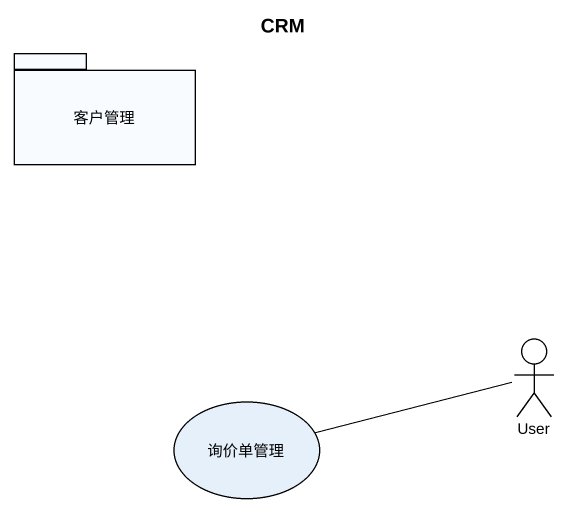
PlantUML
@startuml
title CRM
package 客户管理 {
}
actor User
usecase 询价单管理
User -left- 询价单管理
@enduml
